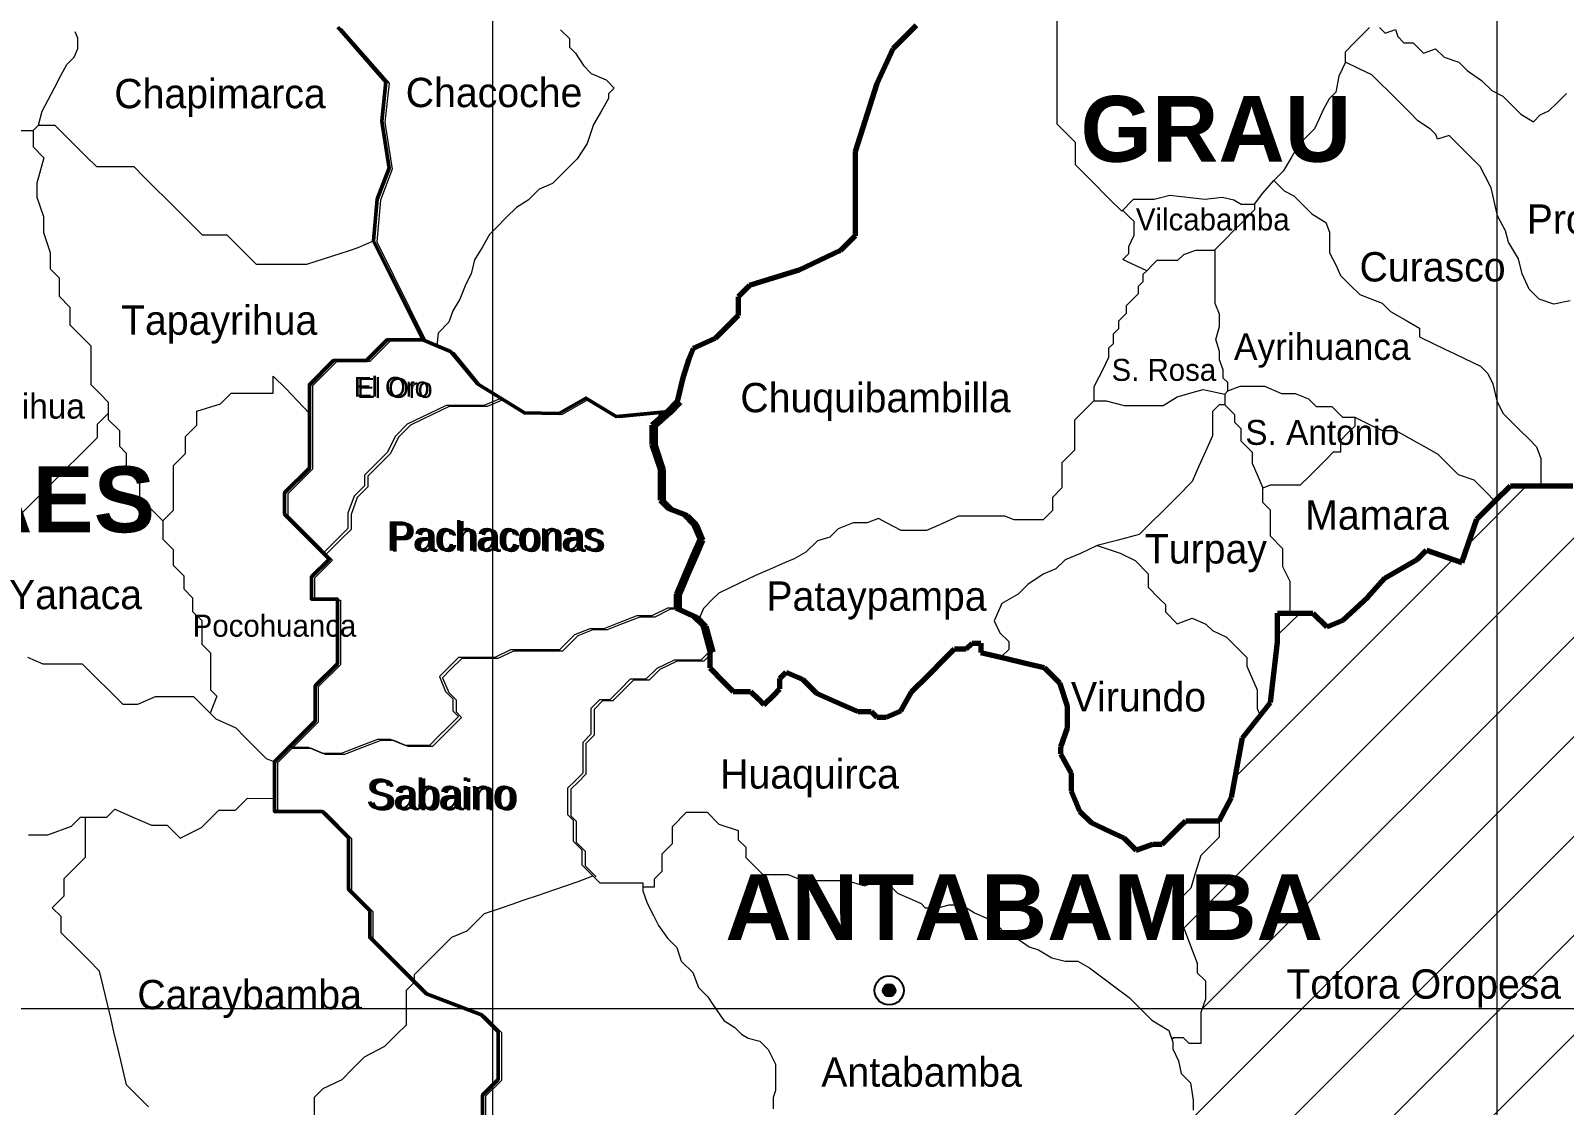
# Model space of a CAD drawing. Header units: metres. Extents: x 766932 to 768173, y 8405668 to 8406206.
# Drawn here: x 768093.03 to 768099.96, y 8406155.36 to 8406160.22 of the extents above; entities that cross this region are included whole.
import ezdxf

# ---------------------------------------------------------------- set-up
doc = ezdxf.new("R2010")
doc.units = ezdxf.units.M
for name, color, linetype, lineweight in [('02', 2, 'Continuous', 20), ('Cap Prov', 94, 'Continuous', 25), ('Distrito', 212, 'Continuous', 25), ('Ejes de Coordenadas', 38, 'Continuous', 5), ('Eléctricas', 30, 'Continuous', 20), ('HIDROLOGIA', 151, 'Continuous', 18), ('N-Ciudades', 10, 'Continuous', 18), ('PERFIL', 150, 'Continuous', 9), ('poste', 131, 'Continuous', 30)]:
    doc.layers.add(name, color=color, linetype=linetype, lineweight=lineweight)
doc.layers.add('05', color=5, linetype='Continuous')
doc.styles.add('century', font='GOTHIC.TTF')

msp = doc.modelspace()

# ---------------------------------------------------------------- hatches: boundary and pattern name
msp.add_hatch(color=256).paths.add_polyline_path([(768096.9334, 8406155.8831, 1), (768096.8769, 8406155.8831, 1)])
at = {"layer": 'PERFIL'}
h = msp.add_hatch(dxfattribs=at)
h.set_pattern_fill('ANSI31', color=3, scale=0.1, style=0)
h.set_pattern_definition([(45, (7427.51997, 624.84256), (-0.224506403027, 0.224506403027), [])])
h.paths.add_polyline_path([(768101.026, 8406156.7904), (768101.0894, 8406156.9286), (768101.1667, 8406157.006), (768101.2512, 8406157.006), (768101.2512, 8406157.2262), (768101.1925, 8406157.346), (768101.1433, 8406157.4463), (768101.0542, 8406157.4463), (768100.9511, 8406157.4463), (768100.89, 8406157.3852), (768100.8034, 8406157.3852), (768100.7165, 8406157.423), (768100.5792, 8406157.4827), (768100.4749, 8406157.587), (768100.4749, 8406157.6503), (768100.4069, 8406157.7182), (768100.4069, 8406157.8142), (768100.3435, 8406157.8142), (768100.2967, 8406157.8611), (768100.2451, 8406157.9127), (768100.142, 8406158.0158), (768100.081, 8406158.0768), (768099.9942, 8406158.1636), (768099.9144, 8406158.1636), (768099.8019, 8406158.1636), (768099.7125, 8406158.1636), (768099.6511, 8406158.1022), (768099.6511, 8406155.8017), (768101.0847, 8406155.8017), (768101.0879, 8406155.8172), (768101.0823, 8406156.0126), (768101.026, 8406156.1625)])
h.paths.add_polyline_path([(768099.6511, 8406158.1022), (768099.6422, 8406158.0933), (768099.5614, 8406158.0125), (768099.5214, 8406157.8992), (768099.4923, 8406157.8166), (768099.3328, 8406157.8729), (768099.2906, 8406157.8307), (768099.1457, 8406157.7458), (768099.0683, 8406157.6606), (768098.9556, 8406157.5559), (768098.8823, 8406157.5258), (768098.8197, 8406157.5884), (768098.6605, 8406157.5884), (768098.6605, 8406157.4564), (768098.6283, 8406157.1836), (768098.5014, 8406157.0245), (768098.4525, 8406156.7547), (768098.3968, 8406156.6501), (768098.3968, 8406156.5754), (768098.3692, 8406156.5477), (768098.3136, 8406156.4921), (768098.287, 8406156.4075), (768098.2675, 8406156.3454), (768098.2181, 8406156.2959), (768098.2181, 8406156.2131), (768098.2394, 8406156.1575), (768098.2608, 8406156.1017), (768098.278, 8406156.057), (768098.2974, 8406156.0064), (768098.2974, 8406155.9631), (768098.3339, 8406155.9266), (768098.3339, 8406155.844), (768098.3194, 8406155.8017), (768099.6511, 8406155.8017)])
h.paths.add_polyline_path([(768099.6511, 8406155.8017), (768098.3194, 8406155.8017), (768098.3129, 8406155.7825), (768098.3129, 8406155.7349), (768098.3129, 8406155.6893), (768098.3129, 8406155.6436), (768098.2612, 8406155.6436), (768098.2354, 8406155.6694), (768098.18, 8406155.6694), (768098.1872, 8406155.6498), (768098.1872, 8406155.6188), (768098.2132, 8406155.565), (768098.2252, 8406155.5071), (768098.2671, 8406155.4651), (768098.2782, 8406155.3867), (768098.2782, 8406155.3418), (768098.2602, 8406155.2959), (768098.2602, 8406155.236), (768098.2602, 8406155.1691), (768098.2602, 8406155.0957), (768098.2602, 8406155.0368), (768098.2761, 8406154.9969), (768098.2652, 8406154.9201), (768098.2512, 8406154.8512), (768098.2662, 8406154.7794), (768098.3001, 8406154.7454), (768098.3291, 8406154.702), (768098.3688, 8406154.6426), (768098.384, 8406154.6002), (768098.4117, 8406154.5235), (768098.4392, 8406154.4469), (768098.453, 8406154.3761), (768098.4641, 8406154.3191), (768098.4641, 8406154.2324), (768098.437, 8406154.1446), (768098.4201, 8406154.0661), (768098.4031, 8406153.9733), (768098.3711, 8406153.8835), (768098.3435, 8406153.8059), (768098.3208, 8406153.7422), (768098.3092, 8406153.6158), (768098.3486, 8406153.6455), (768098.4292, 8406153.6557), (768098.5138, 8406153.6414), (768098.5943, 8406153.626), (768098.6707, 8406153.5766), (768098.7047, 8406153.4848), (768098.7821, 8406153.4075), (768098.7821, 8406153.3168), (768098.7929, 8406153.2512), (768098.8368, 8406153.2085), (768098.8961, 8406153.2384), (768098.9267, 8406153.3765), (768099.0133, 8406153.4631), (768099.107, 8406153.5303), (768099.2135, 8406153.5923), (768099.3876, 8406153.5923), (768099.4382, 8406153.616), (768099.4817, 8406153.6618), (768099.5286, 8406153.6741), (768099.596, 8406153.7141), (768099.6352, 8406153.7023), (768099.6511, 8406153.7045)])
h.paths.add_polyline_path([(768100.8481, 8406155.6062), (768100.912, 8406155.633), (768100.9833, 8406155.633), (768101.0163, 8406155.666), (768101.0669, 8406155.7166), (768101.0847, 8406155.8017), (768099.6511, 8406155.8017), (768099.6511, 8406153.7045), (768099.7366, 8406153.7166), (768099.8045, 8406153.7559), (768099.8747, 8406153.7959), (768099.9309, 8406153.7936), (768100.0035, 8406153.8194), (768100.0671, 8406153.925), (768100.0861, 8406154.1075), (768100.0431, 8406154.1807), (768100.0128, 8406154.3353), (768099.8416, 8406154.5065), (768099.7807, 8406154.7251), (768099.8377, 8406154.9764), (768099.912, 8406155.0507), (768100.0255, 8406155.1641), (768100.2008, 8406155.3395), (768100.337, 8406155.4756), (768100.4583, 8406155.5047), (768100.5016, 8406155.4793), (768100.5846, 8406155.3963), (768100.6628, 8406155.4295), (768100.7549, 8406155.5148)])
h.paths.add_polyline_path([(768098.6641, 8406155.7685), (768100.1261, 8406155.7685), (768100.1261, 8406156.0547), (768098.6641, 8406156.0547)], flags=9)
h.paths.add_polyline_path([(768096.0899, 8406155.948), (768098.9401, 8406155.948), (768098.9401, 8406156.5611), (768096.0899, 8406156.5611)], flags=9)

# ---------------------------------------------------------------- linework, layer by layer
for radius in [0.0658, 0.0282]:
    msp.add_circle((768096.9051, 8406155.8831), radius)
at = {"layer": '02'}
for points in [[(768094.4137, 8406160.2355), (768094.6307, 8406159.9875), (768094.6122, 8406159.8116), (768094.6455, 8406159.5986), (768094.5918, 8406159.4587), (768094.5751, 8406159.27), (768094.7974, 8406158.8232), (768094.9232, 8406158.7706), (768095.044, 8406158.6237), (768095.2563, 8406158.493), (768095.412, 8406158.4902), (768095.5343, 8406158.5598), (768095.672, 8406158.4761), (768095.9044, 8406158.4997)], [(768094.4279, 8406160.2307), (768094.6449, 8406159.9828), (768094.6264, 8406159.8069), (768094.6597, 8406159.5939), (768094.606, 8406159.454), (768094.5893, 8406159.2653), (768094.8116, 8406158.8185), (768094.9374, 8406158.7659), (768095.0582, 8406158.619), (768095.2705, 8406158.4883), (768095.4262, 8406158.4855), (768095.5485, 8406158.555), (768095.6862, 8406158.4714), (768095.9186, 8406158.495)], [(768094.7974, 8406158.8232), (768094.6369, 8406158.8232), (768094.5434, 8406158.7297), (768094.3946, 8406158.7297), (768094.2853, 8406158.6203), (768094.2853, 8406158.3608), (768094.2853, 8406158.2439), (768094.1729, 8406158.1316), (768094.1729, 8406158.0353), (768094.1729, 8406158.0353), (768094.2753, 8406157.9328), (768094.2753, 8406157.9328), (768094.3755, 8406157.8326), (768094.2944, 8406157.7514), (768094.2944, 8406157.6513), (768094.4113, 8406157.6513), (768094.4113, 8406157.4927), (768094.4113, 8406157.3591), (768094.3111, 8406157.2589), (768094.3111, 8406157.1003), (768094.1273, 8406156.9165), (768094.1273, 8406156.8081), (768094.1273, 8406156.6913), (768094.2275, 8406156.6913), (768094.3445, 8406156.6913), (768094.4614, 8406156.5744), (768094.4614, 8406156.4325), (768094.4614, 8406156.3407), (768094.5575, 8406156.2446), (768094.5575, 8406156.1236), (768094.7058, 8406155.9753), (768094.8143, 8406155.8668), (768095.0631, 8406155.773), (768095.1382, 8406155.6979), (768095.1382, 8406155.581), (768095.1382, 8406155.4809), (768095.0673, 8406155.4099), (768095.0673, 8406155.3055)], [(768094.8116, 8406158.8185), (768094.6511, 8406158.8185), (768094.5576, 8406158.725), (768094.4088, 8406158.725), (768094.2994, 8406158.6156), (768094.2994, 8406158.3561), (768094.2994, 8406158.2392), (768094.1871, 8406158.1268), (768094.1871, 8406158.0305), (768094.1871, 8406158.0305), (768094.2895, 8406157.9281), (768094.2895, 8406157.9281), (768094.3897, 8406157.8279), (768094.3085, 8406157.7467), (768094.3085, 8406157.6465), (768094.4255, 8406157.6465), (768094.4255, 8406157.4879), (768094.4255, 8406157.3544), (768094.3253, 8406157.2542), (768094.3253, 8406157.0956), (768094.1415, 8406156.9118), (768094.1415, 8406156.8034), (768094.1415, 8406156.6866), (768094.2417, 8406156.6866), (768094.3587, 8406156.6866), (768094.4756, 8406156.5696), (768094.4756, 8406156.4278), (768094.4756, 8406156.3359), (768094.5716, 8406156.2399), (768094.5716, 8406156.1189), (768094.7199, 8406155.9706), (768094.8285, 8406155.862), (768095.0773, 8406155.7683), (768095.1524, 8406155.6931), (768095.1524, 8406155.5763), (768095.1524, 8406155.4761), (768095.0815, 8406155.4052), (768095.0815, 8406155.3008)], [(768095.1502, 8406158.5584), (768095.0737, 8406158.5267), (768095.0102, 8406158.5267), (768094.9566, 8406158.5267), (768094.9029, 8406158.5267), (768094.8273, 8406158.4901), (768094.7273, 8406158.4418), (768094.6734, 8406158.3879), (768094.637, 8406158.3146), (768094.5797, 8406158.2573), (768094.5346, 8406158.2122), (768094.5346, 8406158.1635), (768094.487, 8406158.1159), (768094.4589, 8406158.0392), (768094.4589, 8406157.9709), (768094.4101, 8406157.9222), (768094.348, 8406157.8601)], [(768095.1643, 8406158.5536), (768095.0879, 8406158.5219), (768095.0244, 8406158.5219), (768094.9707, 8406158.5219), (768094.9171, 8406158.5219), (768094.8414, 8406158.4854), (768094.7415, 8406158.437), (768094.6876, 8406158.3832), (768094.6511, 8406158.3099), (768094.5938, 8406158.2526), (768094.5487, 8406158.2075), (768094.5487, 8406158.1588), (768094.5012, 8406158.1112), (768094.4731, 8406158.0345), (768094.4731, 8406157.9662), (768094.4243, 8406157.9175), (768094.3622, 8406157.8554)]]:
    msp.add_lwpolyline(points, dxfattribs=at)
at = {"layer": 'Cap Prov', "color": 2, "lineweight": 70}
for p, q in [((768097.0267, 8406160.2431), (768096.9222, 8406160.1386)), ((768096.9222, 8406160.1386), (768096.8495, 8406159.9818)), ((768096.8495, 8406159.9818), (768096.7738, 8406159.7447)), ((768096.7738, 8406159.7447), (768096.7514, 8406159.6747)), ((768096.7514, 8406159.6747), (768096.7514, 8406159.5227)), ((768096.7514, 8406159.5227), (768096.7514, 8406159.4118)), ((768096.7514, 8406159.4118), (768096.7514, 8406159.3437)), ((768096.7514, 8406159.2932), (768096.6856, 8406159.2274)), ((768096.7514, 8406159.3437), (768096.7514, 8406159.2932)), ((768096.6856, 8406159.2274), (768096.4982, 8406159.1376)), ((768096.3266, 8406159.0846), (768096.2741, 8406159.0684)), ((768096.4982, 8406159.1376), (768096.3266, 8406159.0846)), ((768096.2741, 8406159.0684), (768096.2226, 8406159.017)), ((768096.2226, 8406159.017), (768096.2226, 8406158.9333)), ((768096.1812, 8406158.8919), (768096.1181, 8406158.8288)), ((768096.2226, 8406158.9333), (768096.1812, 8406158.8919)), ((768096.1181, 8406158.8288), (768096.0186, 8406158.7845)), ((768096.0003, 8406158.7378), (768095.9719, 8406158.6508)), ((768096.0186, 8406158.7845), (768096.0003, 8406158.7378)), ((768095.9719, 8406158.6508), (768095.9463, 8406158.5452)), ((768095.9463, 8406158.5452), (768095.9002, 8406158.4967)), ((768095.9605, 8406158.5405), (768095.9144, 8406158.492)), ((768095.9002, 8406158.4967), (768095.8327, 8406158.438)), ((768095.9144, 8406158.492), (768095.8469, 8406158.4332)), ((768095.8693, 8406158.4739), (768095.9002, 8406158.4967)), ((768095.8835, 8406158.4692), (768095.9144, 8406158.492)), ((768095.8327, 8406158.438), (768095.8327, 8406158.3507)), ((768095.8469, 8406158.4332), (768095.8469, 8406158.346)), ((768095.8327, 8406158.3507), (768095.8696, 8406158.2397)), ((768095.8469, 8406158.346), (768095.8838, 8406158.235)), ((768095.8696, 8406158.2397), (768095.8696, 8406158.1623)), ((768095.8838, 8406158.235), (768095.8838, 8406158.1576)), ((768095.8696, 8406158.1623), (768095.8696, 8406158.0993)), ((768095.8838, 8406158.1576), (768095.8838, 8406158.0946)), ((768099.6422, 8406158.0933), (768099.7125, 8406158.1636)), ((768099.7125, 8406158.1636), (768099.8019, 8406158.1636)), ((768099.8019, 8406158.1636), (768099.9144, 8406158.1636)), ((768099.9144, 8406158.1636), (768099.9942, 8406158.1636)), ((768095.8696, 8406158.0993), (768095.9074, 8406158.0615)), ((768095.8838, 8406158.0946), (768095.9216, 8406158.0568)), ((768095.9074, 8406158.0615), (768095.9781, 8406158.0337)), ((768095.9216, 8406158.0568), (768095.9923, 8406158.029)), ((768099.5614, 8406158.0125), (768099.6422, 8406158.0933)), ((768095.9781, 8406158.0337), (768096.0197, 8406157.9921)), ((768095.9923, 8406158.029), (768096.0339, 8406157.9873)), ((768096.0197, 8406157.9921), (768096.0488, 8406157.9227)), ((768096.0339, 8406157.9873), (768096.0629, 8406157.918)), ((768099.5214, 8406157.8992), (768099.5614, 8406158.0125)), ((768096.0488, 8406157.9227), (768096.0185, 8406157.8521)), ((768096.0629, 8406157.918), (768096.0326, 8406157.8474)), ((768099.4923, 8406157.8166), (768099.5214, 8406157.8992)), ((768096.0185, 8406157.8521), (768095.9877, 8406157.7803)), ((768096.0326, 8406157.8474), (768096.0018, 8406157.7756)), ((768099.1457, 8406157.7458), (768099.2906, 8406157.8307)), ((768099.2906, 8406157.8307), (768099.3328, 8406157.8729)), ((768099.3328, 8406157.8729), (768099.4923, 8406157.8166)), ((768095.9877, 8406157.7803), (768095.9602, 8406157.7163)), ((768096.0018, 8406157.7756), (768095.9744, 8406157.7116)), ((768095.9602, 8406157.7163), (768095.9421, 8406157.674)), ((768095.9744, 8406157.7116), (768095.9563, 8406157.6693)), ((768099.0683, 8406157.6606), (768099.1457, 8406157.7458)), ((768095.9421, 8406157.674), (768095.9421, 8406157.61)), ((768095.9563, 8406157.6693), (768095.9563, 8406157.6053)), ((768098.9556, 8406157.5559), (768099.0683, 8406157.6606)), ((768095.9421, 8406157.61), (768096.021, 8406157.5747)), ((768095.9563, 8406157.6053), (768096.0352, 8406157.5699)), ((768096.021, 8406157.5747), (768096.0626, 8406157.533)), ((768096.0352, 8406157.5699), (768096.0768, 8406157.5283)), ((768098.6605, 8406157.4564), (768098.6605, 8406157.5884)), ((768098.6605, 8406157.5884), (768098.8197, 8406157.5884)), ((768098.8197, 8406157.5884), (768098.8197, 8406157.5884)), ((768098.8197, 8406157.5884), (768098.8823, 8406157.5258)), ((768098.8823, 8406157.5258), (768098.9556, 8406157.5559)), ((768096.0626, 8406157.533), (768096.0942, 8406157.4158)), ((768096.0768, 8406157.5283), (768096.1084, 8406157.4111)), ((768096.0942, 8406157.4158), (768096.0942, 8406157.3401)), ((768097.1557, 8406157.3818), (768097.1999, 8406157.426)), ((768097.1999, 8406157.426), (768097.253, 8406157.426)), ((768097.253, 8406157.426), (768097.2794, 8406157.4524)), ((768097.2794, 8406157.4524), (768097.3186, 8406157.4524)), ((768097.3186, 8406157.4524), (768097.3186, 8406157.4107)), ((768098.6283, 8406157.1836), (768098.6605, 8406157.4564)), ((768097.0851, 8406157.3111), (768097.1557, 8406157.3818)), ((768097.3186, 8406157.4107), (768097.4348, 8406157.383)), ((768097.4348, 8406157.383), (768097.5157, 8406157.3636)), ((768097.5157, 8406157.3636), (768097.6049, 8406157.3423)), ((768096.0942, 8406157.3401), (768096.1585, 8406157.2758)), ((768096.1585, 8406157.2758), (768096.2002, 8406157.2341)), ((768096.411, 8406157.2922), (768096.4394, 8406157.3206)), ((768096.411, 8406157.2456), (768096.411, 8406157.2922)), ((768096.4394, 8406157.3206), (768096.5133, 8406157.2897)), ((768096.5133, 8406157.2897), (768096.5764, 8406157.2266)), ((768097.0056, 8406157.2317), (768097.0851, 8406157.3111)), ((768097.6049, 8406157.3423), (768097.6749, 8406157.2723)), ((768096.2002, 8406157.2341), (768096.2002, 8406157.2341)), ((768096.2002, 8406157.2341), (768096.2785, 8406157.2341)), ((768096.2785, 8406157.2341), (768096.3138, 8406157.1988)), ((768096.339, 8406157.1736), (768096.3833, 8406157.2178)), ((768096.3833, 8406157.2178), (768096.411, 8406157.2456)), ((768096.5764, 8406157.2266), (768096.685, 8406157.1787)), ((768096.9576, 8406157.1459), (768097.0056, 8406157.2317)), ((768097.6749, 8406157.2723), (768097.7101, 8406157.1671)), ((768096.3138, 8406157.1988), (768096.339, 8406157.1736)), ((768096.685, 8406157.1787), (768096.7643, 8406157.1437)), ((768096.7643, 8406157.1437), (768096.8238, 8406157.1437)), ((768096.8238, 8406157.1437), (768096.8492, 8406157.1183)), ((768096.892, 8406157.1183), (768096.9576, 8406157.1459)), ((768097.7101, 8406157.1671), (768097.7101, 8406157.0687)), ((768098.5014, 8406157.0245), (768098.6283, 8406157.1836)), ((768096.8492, 8406157.1183), (768096.892, 8406157.1183)), ((768097.7101, 8406157.0687), (768097.6798, 8406156.983)), ((768098.4525, 8406156.7547), (768098.5014, 8406157.0245)), ((768097.6798, 8406156.983), (768097.6798, 8406156.9527)), ((768097.6798, 8406156.9527), (768097.7278, 8406156.8644)), ((768097.7278, 8406156.8644), (768097.7278, 8406156.7837)), ((768097.7278, 8406156.7837), (768097.7657, 8406156.6929)), ((768098.3968, 8406156.6501), (768098.4525, 8406156.7547)), ((768097.7657, 8406156.6929), (768097.8174, 8406156.6412)), ((768097.8174, 8406156.6412), (768097.907, 8406156.5996)), ((768097.907, 8406156.5996), (768097.9653, 8406156.5726)), ((768098.1393, 8406156.5441), (768098.186, 8406156.5908)), ((768098.186, 8406156.5908), (768098.2175, 8406156.6224)), ((768098.2175, 8406156.6224), (768098.2453, 8406156.6501)), ((768098.2453, 8406156.6501), (768098.3388, 8406156.6501)), ((768098.3388, 8406156.6501), (768098.3968, 8406156.6501)), ((768097.9653, 8406156.5726), (768097.9984, 8406156.5395)), ((768097.9984, 8406156.5395), (768098.0211, 8406156.5168)), ((768098.0211, 8406156.5168), (768098.0964, 8406156.5441)), ((768098.0964, 8406156.5441), (768098.1393, 8406156.5441))]:
    msp.add_line(p, q, dxfattribs=at)
at = {"layer": 'Cap Prov', "lineweight": 50}
for points in [[(768094.4137, 8406160.2355), (768094.6307, 8406159.9875), (768094.6122, 8406159.8116), (768094.6455, 8406159.5986), (768094.5918, 8406159.4587), (768094.5751, 8406159.27), (768094.7974, 8406158.8232), (768094.9232, 8406158.7706), (768095.044, 8406158.6237), (768095.2563, 8406158.493), (768095.412, 8406158.4902), (768095.5343, 8406158.5598), (768095.672, 8406158.4761), (768095.9044, 8406158.4997)], [(768094.7974, 8406158.8232), (768094.6369, 8406158.8232), (768094.5434, 8406158.7297), (768094.3946, 8406158.7297), (768094.2853, 8406158.6203), (768094.2853, 8406158.3608), (768094.2853, 8406158.2439), (768094.1729, 8406158.1316), (768094.1729, 8406158.0353), (768094.1729, 8406158.0353), (768094.2753, 8406157.9328), (768094.2753, 8406157.9328), (768094.3755, 8406157.8326), (768094.2944, 8406157.7514), (768094.2944, 8406157.6513), (768094.4113, 8406157.6513), (768094.4113, 8406157.4927), (768094.4113, 8406157.3591), (768094.3111, 8406157.2589), (768094.3111, 8406157.1003), (768094.1273, 8406156.9165), (768094.1273, 8406156.8081), (768094.1273, 8406156.6913), (768094.2275, 8406156.6913), (768094.3445, 8406156.6913), (768094.4614, 8406156.5744), (768094.4614, 8406156.4325), (768094.4614, 8406156.3407), (768094.5575, 8406156.2446), (768094.5575, 8406156.1236), (768094.7058, 8406155.9753), (768094.8143, 8406155.8668), (768095.0631, 8406155.773), (768095.1382, 8406155.6979), (768095.1382, 8406155.581), (768095.1382, 8406155.4809), (768095.0673, 8406155.4099), (768095.0673, 8406155.3055)]]:
    msp.add_lwpolyline(points, dxfattribs=at)
at = {"layer": 'Ejes de Coordenadas', "linetype": 'Continuous'}
for p, q in [((768095.1129, 8406169.7804), (768095.1129, 8406151.1889)), ((768099.6511, 8406169.7804), (768099.6511, 8406151.1889)), ((768084.7505, 8406155.8017), (768105.365, 8406155.8017))]:
    msp.add_line(p, q, dxfattribs=at)
at = {"layer": 'Eléctricas', "linetype": 'Continuous', "lineweight": 5}
msp.add_lwpolyline([(768095.4201, 8406160.2239), (768095.4599, 8406160.1842), (768095.4599, 8406160.1462), (768095.4879, 8406160.1182), (768095.5236, 8406160.0626), (768095.559, 8406160.0272), (768095.6254, 8406159.9983), (768095.6627, 8406159.9609), (768095.637, 8406159.9352), (768095.637, 8406159.9134), (768095.6048, 8406159.8587), (768095.5685, 8406159.797), (768095.5404, 8406159.7107), (768095.4953, 8406159.6412), (768095.449, 8406159.5949), (768095.3833, 8406159.5293), (768095.3227, 8406159.5036), (768095.2735, 8406159.4543), (768095.221, 8406159.4219), (768095.1746, 8406159.3755), (768095.1322, 8406159.333), (768095.0987, 8406159.2996), (768095.0652, 8406159.2404), (768095.0304, 8406159.1851), (768095.0162, 8406159.1208), (768094.9918, 8406159.0745), (768094.9646, 8406159.007), (768094.9337, 8406158.9542), (768094.9157, 8406158.9027), (768094.8668, 8406158.8538), (768094.8603, 8406158.7969)], dxfattribs=at)
at = {"layer": 'HIDROLOGIA', "linetype": 'Continuous', "lineweight": 5}
for points in [[(768092.9825, 8406159.7691), (768093.036, 8406159.7691), (768093.0609, 8406159.794), (768093.077, 8406159.8569), (768093.1044, 8406159.9085), (768093.1331, 8406159.9625), (768093.1624, 8406160.0178), (768093.1887, 8406160.0672), (768093.2226, 8406160.1011), (768093.2383, 8406160.1403), (768093.2383, 8406160.1866), (768093.2264, 8406160.2149)], [(768093.0609, 8406159.794), (768093.1343, 8406159.794), (768093.1861, 8406159.7422), (768093.2209, 8406159.7074), (768093.2784, 8406159.6499), (768093.3223, 8406159.606), (768093.4129, 8406159.606), (768093.4917, 8406159.606), (768093.5372, 8406159.5604), (768093.5856, 8406159.512), (768093.6401, 8406159.4575), (768093.6855, 8406159.4121), (768093.7431, 8406159.3546), (768093.8006, 8406159.297), (768093.9126, 8406159.297), (768093.9853, 8406159.2244), (768094.0443, 8406159.1654), (768094.1156, 8406159.1654), (768094.2095, 8406159.1654), (768094.2731, 8406159.1654), (768094.3912, 8406159.2033), (768094.4624, 8406159.2261), (768094.5051, 8406159.2398), (768094.5751, 8406159.27), (768094.5751, 8406159.27), (768094.5751, 8406159.27)], [(768093.036, 8406159.7691), (768093.036, 8406159.6951), (768093.0851, 8406159.646), (768093.0525, 8406159.5318), (768093.0525, 8406159.4682), (768093.0828, 8406159.3805), (768093.0828, 8406159.3079), (768093.1131, 8406159.2171), (768093.1131, 8406159.1445), (768093.1539, 8406159.1036), (768093.1539, 8406159.0204), (768093.2031, 8406158.9712), (768093.2031, 8406158.8903), (768093.255, 8406158.8385), (768093.2974, 8406158.7961), (768093.2974, 8406158.7451), (768093.2974, 8406158.6815), (768093.2974, 8406158.621), (768093.34, 8406158.5784), (768093.3763, 8406158.5421), (768093.3763, 8406158.4637), (768093.4264, 8406158.4136), (768093.4264, 8406158.3427), (768093.4575, 8406158.3115), (768093.4575, 8406158.2345), (768093.517, 8406158.175), (768093.517, 8406158.1105), (768093.568, 8406158.0595), (768093.6225, 8406158.005), (768093.6705, 8406158.053), (768093.6705, 8406158.1468), (768093.6705, 8406158.2012), (768093.6705, 8406158.2557), (768093.725, 8406158.3102), (768093.725, 8406158.3858), (768093.7765, 8406158.4373), (768093.7765, 8406158.5008), (768093.8825, 8406158.5341), (768093.931, 8406158.5825), (768093.9673, 8406158.5825), (768094.0703, 8406158.5825), (768094.1218, 8406158.5825), (768094.1218, 8406158.6227), (768094.1218, 8406158.659), (768094.1778, 8406158.603), (768094.2853, 8406158.4906), (768094.2853, 8406158.4906)], [(768093.3763, 8406158.4906), (768093.3261, 8406158.4403), (768093.3261, 8406158.3807), (768093.2757, 8406158.3303), (768093.2348, 8406158.2894), (768093.1925, 8406158.2471), (768093.144, 8406158.1986), (768093.1047, 8406158.1593), (768093.0578, 8406158.1123), (768093.0305, 8406158.0851), (768092.9806, 8406158.0352)], [(768093.6225, 8406158.005), (768093.6225, 8406157.9525), (768093.6225, 8406157.9223), (768093.6693, 8406157.8755), (768093.6693, 8406157.8043), (768093.7169, 8406157.7567), (768093.7169, 8406157.6984), (768093.7573, 8406157.6579), (768093.7573, 8406157.5955), (768093.7988, 8406157.5541), (768093.7988, 8406157.4472), (768093.8376, 8406157.4083), (768093.8376, 8406157.3171), (768093.8376, 8406157.2415), (768093.8662, 8406157.213), (768093.8364, 8406157.1363)], [(768093.0104, 8406157.3897), (768093.0798, 8406157.359), (768093.1437, 8406157.359), (768093.1891, 8406157.359), (768093.2587, 8406157.359), (768093.2918, 8406157.326), (768093.3281, 8406157.2896), (768093.3735, 8406157.2442), (768093.4053, 8406157.2124), (768093.4417, 8406157.1761), (768093.5101, 8406157.1761), (768093.5889, 8406157.2112), (768093.6676, 8406157.2112), (768093.7615, 8406157.2112), (768093.8099, 8406157.1628), (768093.8629, 8406157.1098), (768093.9523, 8406157.069), (768093.9932, 8406157.0282), (768094.0477, 8406156.9737), (768094.09, 8406156.9313), (768094.1273, 8406156.9165)], [(768093.0157, 8406156.586), (768093.1036, 8406156.586), (768093.2096, 8406156.6253), (768093.2504, 8406156.6662), (768093.3004, 8406156.6662), (768093.3701, 8406156.6662), (768093.4056, 8406156.7018), (768093.4973, 8406156.6616), (768093.5711, 8406156.6293), (768093.6426, 8406156.6293), (768093.7006, 8406156.5713), (768093.7971, 8406156.6193), (768093.8319, 8406156.6541), (768093.8758, 8406156.698), (768093.9516, 8406156.698), (768094.006, 8406156.7525), (768094.1273, 8406156.7497)], [(768093.558, 8406155.3571), (768093.5126, 8406155.4025), (768093.4581, 8406155.4569), (768093.4217, 8406155.6112), (768093.4034, 8406155.6888), (768093.3869, 8406155.7584), (768093.3721, 8406155.8213), (768093.3528, 8406155.9027), (768093.337, 8406155.9697), (768093.2862, 8406156.0205), (768093.2333, 8406156.0735), (768093.1636, 8406156.1431), (768093.1636, 8406156.2163), (768093.1231, 8406156.2569), (768093.1763, 8406156.3101), (768093.1763, 8406156.3888), (768093.2248, 8406156.4372), (768093.2732, 8406156.4857), (768093.2732, 8406156.5673), (768093.2732, 8406156.6662)], [(768094.7601, 8406155.921), (768094.7217, 8406155.8827), (768094.7217, 8406155.829), (768094.7217, 8406155.7655), (768094.7217, 8406155.7262), (768094.679, 8406155.6834), (768094.6245, 8406155.6289), (768094.5332, 8406155.5809), (768094.4787, 8406155.5264), (768094.4318, 8406155.4795), (768094.3454, 8406155.4387), (768094.3061, 8406155.3994), (768094.3061, 8406155.3147)]]:
    msp.add_lwpolyline(points, dxfattribs=at)
at = {"layer": 'N-Ciudades', "linetype": 'Continuous', "lineweight": 5}
for points in [[(768095.1502, 8406158.5584), (768095.0737, 8406158.5267), (768095.0102, 8406158.5267), (768094.9566, 8406158.5267), (768094.9029, 8406158.5267), (768094.8273, 8406158.4901), (768094.7273, 8406158.4418), (768094.6734, 8406158.3879), (768094.637, 8406158.3146), (768094.5797, 8406158.2573), (768094.5346, 8406158.2122), (768094.5346, 8406158.1635), (768094.487, 8406158.1159), (768094.4589, 8406158.0392), (768094.4589, 8406157.9709), (768094.4101, 8406157.9222), (768094.348, 8406157.8601)], [(768095.9421, 8406157.61), (768095.9032, 8406157.61), (768095.8325, 8406157.5751), (768095.7641, 8406157.5751), (768095.6763, 8406157.541), (768095.6159, 8406157.5176), (768095.5519, 8406157.5176), (768095.4836, 8406157.4898), (768095.4458, 8406157.452), (768095.4153, 8406157.4215), (768095.3372, 8406157.4215), (768095.2689, 8406157.4215), (768095.1933, 8406157.4215), (768095.1225, 8406157.3875), (768095.0542, 8406157.3875), (768095.0176, 8406157.3875), (768094.9591, 8406157.3875), (768094.9091, 8406157.3375), (768094.8725, 8406157.3009), (768094.9005, 8406157.2339), (768094.9334, 8406157.201), (768094.9334, 8406157.1462), (768094.9584, 8406157.1212), (768094.9115, 8406157.0743), (768094.87, 8406157.0328), (768094.8274, 8406156.9901), (768094.8005, 8406156.9901), (768094.7175, 8406156.9901), (768094.6517, 8406157.017), (768094.5931, 8406157.017), (768094.5101, 8406156.9853), (768094.429, 8406156.9543), (768094.3442, 8406156.9543), (768094.2808, 8406156.9804), (768094.2271, 8406156.9804), (768094.1912, 8406156.9804)], [(768095.9563, 8406157.6053), (768095.9174, 8406157.6053), (768095.8466, 8406157.5704), (768095.7783, 8406157.5704), (768095.6905, 8406157.5363), (768095.6301, 8406157.5128), (768095.5661, 8406157.5128), (768095.4978, 8406157.4851), (768095.46, 8406157.4473), (768095.4295, 8406157.4168), (768095.3514, 8406157.4168), (768095.2831, 8406157.4168), (768095.2074, 8406157.4168), (768095.1367, 8406157.3827), (768095.0684, 8406157.3827), (768095.0318, 8406157.3827), (768094.9732, 8406157.3827), (768094.9232, 8406157.3328), (768094.8867, 8406157.2962), (768094.9147, 8406157.2292), (768094.9476, 8406157.1963), (768094.9476, 8406157.1414), (768094.9726, 8406157.1164), (768094.9257, 8406157.0695), (768094.8842, 8406157.0281), (768094.8415, 8406156.9854), (768094.8146, 8406156.9854), (768094.7317, 8406156.9854), (768094.6658, 8406157.0123), (768094.6073, 8406157.0123), (768094.5243, 8406156.9806), (768094.4432, 8406156.9496), (768094.3584, 8406156.9496), (768094.295, 8406156.9757), (768094.2413, 8406156.9757), (768094.2054, 8406156.9757)], [(768096.0942, 8406157.4158), (768096.0538, 8406157.3753), (768095.9912, 8406157.3753), (768095.9327, 8406157.3753), (768095.8546, 8406157.3379), (768095.8058, 8406157.2891), (768095.7351, 8406157.2891), (768095.6924, 8406157.2464), (768095.6424, 8406157.1964), (768095.596, 8406157.1964), (768095.557, 8406157.1574), (768095.557, 8406157.0892), (768095.557, 8406157.0405), (768095.5204, 8406157.0039), (768095.5204, 8406156.9235), (768095.5204, 8406156.865), (768095.4863, 8406156.8308), (768095.4521, 8406156.7967), (768095.4521, 8406156.7407), (768095.4521, 8406156.6773), (768095.4765, 8406156.653), (768095.4765, 8406156.6042), (768095.4765, 8406156.5579), (768095.5167, 8406156.5177), (768095.5167, 8406156.4507), (768095.5661, 8406156.4013)], [(768096.1084, 8406157.4111), (768096.0679, 8406157.3706), (768096.0054, 8406157.3706), (768095.9469, 8406157.3706), (768095.8688, 8406157.3331), (768095.82, 8406157.2844), (768095.7492, 8406157.2844), (768095.7066, 8406157.2417), (768095.6566, 8406157.1917), (768095.6102, 8406157.1917), (768095.5712, 8406157.1527), (768095.5712, 8406157.0845), (768095.5712, 8406157.0358), (768095.5346, 8406156.9992), (768095.5346, 8406156.9188), (768095.5346, 8406156.8603), (768095.5004, 8406156.8261), (768095.4663, 8406156.792), (768095.4663, 8406156.736), (768095.4663, 8406156.6726), (768095.4907, 8406156.6483), (768095.4907, 8406156.5995), (768095.4907, 8406156.5532), (768095.5309, 8406156.513), (768095.5309, 8406156.4459), (768095.5803, 8406156.3966)], [(768095.7912, 8406156.3516), (768095.8442, 8406156.3516), (768095.8442, 8406156.3868), (768095.8794, 8406156.422), (768095.8794, 8406156.5008), (768095.926, 8406156.5475), (768095.926, 8406156.6244), (768095.9894, 8406156.6878), (768096.082, 8406156.6878), (768096.1355, 8406156.6343), (768096.2227, 8406156.605), (768096.2227, 8406156.5638), (768096.2567, 8406156.5298), (768096.2567, 8406156.4838), (768096.2919, 8406156.4486), (768096.3343, 8406156.4062), (768096.3926, 8406156.4062), (768096.4484, 8406156.4062), (768096.5139, 8406156.3796), (768096.5819, 8406156.3796), (768096.6474, 8406156.3796), (768096.7129, 8406156.3796), (768096.7943, 8406156.3551), (768096.8489, 8406156.379), (768096.8999, 8406156.3661), (768096.9433, 8406156.3226), (768096.9988, 8406156.2982), (768097.0489, 8406156.2761), (768097.0682, 8406156.2568), (768097.1246, 8406156.2568), (768097.1766, 8406156.2692), (768097.2335, 8406156.2692), (768097.2905, 8406156.2333), (768097.3524, 8406156.2064), (768097.4103, 8406156.1635), (768097.4343, 8406156.1146), (768097.4873, 8406156.1146), (768097.5382, 8406156.0796), (768097.5802, 8406156.0657), (768097.6401, 8406156.0297), (768097.701, 8406156.0158), (768097.757, 8406156.0158), (768097.8109, 8406155.9848), (768097.8829, 8406155.9309), (768097.9243, 8406155.8999), (768097.9892, 8406155.8513), (768098.0376, 8406155.8028), (768098.0921, 8406155.7484), (768098.1682, 8406155.7017), (768098.1872, 8406155.6498), (768098.1872, 8406155.6188), (768098.2132, 8406155.565), (768098.2252, 8406155.5071), (768098.2671, 8406155.4651), (768098.2782, 8406155.3867), (768098.2782, 8406155.3418)], [(768098.3968, 8406156.6501), (768098.3968, 8406156.5754), (768098.3692, 8406156.5477), (768098.3136, 8406156.4921), (768098.287, 8406156.4075), (768098.2675, 8406156.3454), (768098.2181, 8406156.2959), (768098.2181, 8406156.2131), (768098.2394, 8406156.1575), (768098.2608, 8406156.1017), (768098.278, 8406156.057), (768098.2974, 8406156.0064), (768098.2974, 8406155.9631), (768098.3339, 8406155.9266), (768098.3339, 8406155.844), (768098.3129, 8406155.7825), (768098.3129, 8406155.7349), (768098.3129, 8406155.6893), (768098.3129, 8406155.6436), (768098.2612, 8406155.6436), (768098.2354, 8406155.6694), (768098.1872, 8406155.6694)], [(768094.7601, 8406155.921), (768094.7601, 8406155.9553), (768094.7961, 8406155.9914), (768094.8422, 8406156.0375), (768094.8883, 8406156.0836), (768094.9283, 8406156.1236), (768094.9973, 8406156.1517), (768095.0434, 8406156.1977), (768095.0761, 8406156.2305), (768095.1575, 8406156.2583), (768095.201, 8406156.2732), (768095.2555, 8406156.2919), (768095.3201, 8406156.314), (768095.3898, 8406156.3379), (768095.4994, 8406156.3754), (768095.5661, 8406156.4013)], [(768095.5661, 8406156.4013), (768095.5978, 8406156.3696), (768095.7912, 8406156.3696), (768095.7912, 8406156.3516)], [(768095.7912, 8406156.3516), (768095.7912, 8406156.3337), (768095.8113, 8406156.2775), (768095.8397, 8406156.2215), (768095.8625, 8406156.1765), (768095.9031, 8406156.1192), (768095.9459, 8406156.0764), (768095.9652, 8406156.0159), (768096.0177, 8406155.9634), (768096.0431, 8406155.8958), (768096.0854, 8406155.8536), (768096.1111, 8406155.8154), (768096.1574, 8406155.747), (768096.2076, 8406155.7147), (768096.2376, 8406155.6847), (768096.2683, 8406155.6672), (768096.3205, 8406155.6533), (768096.3578, 8406155.6161), (768096.392, 8406155.5501), (768096.392, 8406155.5013), (768096.392, 8406155.4313), (768096.3807, 8406155.399), (768096.3807, 8406155.3472)]]:
    msp.add_lwpolyline(points, dxfattribs=at)
at = {"layer": 'poste', "color": 2, "linetype": 'Continuous', "lineweight": 5}
for points in [[(768097.6629, 8406160.3059), (768097.6629, 8406160.1748), (768097.6629, 8406160.073), (768097.6629, 8406159.9839), (768097.6629, 8406159.8885), (768097.6629, 8406159.7995), (768097.7457, 8406159.7167), (768097.7457, 8406159.615), (768097.8189, 8406159.5418), (768097.8984, 8406159.4622), (768097.9557, 8406159.4049), (768098.0099, 8406159.4592), (768098.1023, 8406159.4592), (768098.1023, 8406159.4592), (768098.1732, 8406159.4765), (768098.3315, 8406159.4592), (768098.4102, 8406159.4685), (768098.4625, 8406159.4552), (768098.4963, 8406159.4366), (768098.5566, 8406159.4366), (768098.593, 8406159.4863), (768098.6431, 8406159.5433)], [(768099.9818, 8406158.9998), (768099.9087, 8406158.985), (768099.8424, 8406159.0066), (768099.7975, 8406159.0515), (768099.7652, 8406159.1221), (768099.749, 8406159.1896), (768099.7043, 8406159.264), (768099.6908, 8406159.3153), (768099.6543, 8406159.3829), (768099.6406, 8406159.4433), (768099.6256, 8406159.5098), (768099.5987, 8406159.5622), (768099.576, 8406159.6064), (768099.5256, 8406159.6568), (768099.4897, 8406159.6926), (768099.4357, 8406159.7467), (768099.3822, 8406159.7298), (768099.3752, 8406159.7518), (768099.3512, 8406159.7759), (768099.2943, 8406159.8136), (768099.2591, 8406159.8488), (768099.2354, 8406159.8725), (768099.2097, 8406159.8982), (768099.1624, 8406159.9455), (768099.1227, 8406159.9852), (768099.0869, 8406160.021), (768099.0289, 8406160.0482), (768098.9666, 8406160.0775), (768098.9666, 8406160.1253), (768099.0024, 8406160.1611), (768099.0335, 8406160.1922), (768099.0761, 8406160.2348)], [(768099.1209, 8406160.2348), (768099.1459, 8406160.2098), (768099.1926, 8406160.2253), (768099.2032, 8406160.1933), (768099.2306, 8406160.1659), (768099.2724, 8406160.1659), (768099.3022, 8406160.1361), (768099.3191, 8406160.1192), (768099.3739, 8406160.1388), (768099.4124, 8406160.1002), (768099.4794, 8406160.078), (768099.5173, 8406160.0401), (768099.5822, 8406159.9955), (768099.6282, 8406159.9495), (768099.6783, 8406159.9239), (768099.7121, 8406159.8901), (768099.7595, 8406159.8427), (768099.8163, 8406159.809), (768099.8474, 8406159.8401), (768099.8867, 8406159.8576), (768099.9239, 8406159.8948), (768099.9658, 8406159.9367)], [(768098.9666, 8406160.0775), (768098.9369, 8406160.0142), (768098.9233, 8406159.9428), (768098.8936, 8406159.913), (768098.8665, 8406159.863), (768098.8462, 8406159.8184), (768098.8269, 8406159.7761), (768098.7908, 8406159.74), (768098.757, 8406159.7061), (768098.7217, 8406159.6454), (768098.685, 8406159.5852), (768098.6431, 8406159.5433), (768098.6904, 8406159.496), (768098.7337, 8406159.4744), (768098.7655, 8406159.4426), (768098.8155, 8406159.3926), (768098.8785, 8406159.3541), (768098.8947, 8406159.3095), (768098.8947, 8406159.2797), (768098.8947, 8406159.2162), (768098.9231, 8406159.1621), (768098.9448, 8406159.1142), (768098.9887, 8406159.0703), (768099.0313, 8406159.0277), (768099.0814, 8406159.0088), (768099.1324, 8406158.9896), (768099.171, 8406158.9509), (768099.237, 8406158.9128), (768099.3012, 8406158.8757), (768099.3012, 8406158.8371), (768099.3601, 8406158.8087), (768099.4168, 8406158.7814), (768099.462, 8406158.7596), (768099.5047, 8406158.7391), (768099.5775, 8406158.704), (768099.6104, 8406158.6711), (768099.6324, 8406158.6242), (768099.6514, 8406158.5471), (768099.6784, 8406158.4917), (768099.7149, 8406158.4552), (768099.7585, 8406158.4116), (768099.7937, 8406158.3765), (768099.8309, 8406158.3393), (768099.8503, 8406158.2871), (768099.8503, 8406158.2411), (768099.8503, 8406158.187), (768099.8503, 8406158.1636)], [(768098.5566, 8406159.4366), (768098.5566, 8406159.4106), (768098.5214, 8406159.3754), (768098.498, 8406159.352), (768098.4626, 8406159.3165), (768098.4247, 8406159.2786), (768098.3731, 8406159.227), (768098.3539, 8406159.227), (768098.2894, 8406159.227), (768098.2345, 8406159.2075), (768098.2087, 8406159.1817), (768098.1571, 8406159.1817), (768098.1151, 8406159.1817), (768098.0966, 8406159.1632), (768098.0692, 8406159.1357), (768098.0216, 8406159.1575), (768097.9853, 8406159.1741), (768097.9604, 8406159.1855), (768097.9875, 8406159.2126), (768097.9875, 8406159.2446), (768098.0119, 8406159.2961), (768098.0119, 8406159.3574), (768097.9926, 8406159.3767), (768097.96, 8406159.4093)], [(768098.0692, 8406159.1357), (768098.0511, 8406159.1177), (768098.0511, 8406159.086), (768098.0299, 8406159.0647), (768098.0299, 8406159.0312), (768098.0064, 8406159.0076), (768097.9758, 8406158.977), (768097.9758, 8406158.9425), (768097.9415, 8406158.9082), (768097.9415, 8406158.8732), (768097.917, 8406158.8488), (768097.917, 8406158.8055), (768097.8967, 8406158.7852), (768097.8967, 8406158.7427), (768097.8716, 8406158.6927), (768097.8525, 8406158.6547), (768097.8301, 8406158.6103), (768097.8301, 8406158.5702), (768097.8301, 8406158.5477), (768097.8861, 8406158.5477), (768097.9668, 8406158.5267), (768098.0232, 8406158.5267), (768098.0942, 8406158.5267), (768098.1426, 8406158.5267), (768098.2071, 8406158.5654), (768098.2749, 8406158.5847), (768098.3237, 8406158.5987), (768098.4217, 8406158.5783), (768098.4354, 8406158.592), (768098.4354, 8406158.6299), (768098.4148, 8406158.6504), (768098.4148, 8406158.6879), (768098.3975, 8406158.733), (768098.3975, 8406158.7701), (768098.3813, 8406158.8249), (768098.3975, 8406158.8829), (768098.3975, 8406158.9393), (768098.3781, 8406158.9876), (768098.3781, 8406159.036), (768098.3781, 8406159.0908), (768098.3781, 8406159.1424), (768098.3781, 8406159.1988), (768098.3781, 8406159.227)], [(768098.4354, 8406158.592), (768098.4919, 8406158.6144), (768098.5456, 8406158.6144), (768098.6015, 8406158.6144), (768098.678, 8406158.5813), (768098.74, 8406158.5813), (768098.8, 8406158.5566), (768098.8351, 8406158.5214), (768098.9055, 8406158.5214), (768098.953, 8406158.4739), (768099.0088, 8406158.4739), (768099.0854, 8406158.4367), (768099.1345, 8406158.4128), (768099.195, 8406158.4128), (768099.2777, 8406158.3665), (768099.3341, 8406158.3349), (768099.3851, 8406158.3063), (768099.4346, 8406158.2568), (768099.477, 8406158.2144), (768099.5465, 8406158.1909), (768099.5703, 8406158.1671), (768099.6002, 8406158.1371), (768099.6422, 8406158.0933)], [(768097.8301, 8406158.5477), (768097.7867, 8406158.5043), (768097.742, 8406158.4595), (768097.742, 8406158.4099), (768097.742, 8406158.3245), (768097.6855, 8406158.2679), (768097.6855, 8406158.2106), (768097.6855, 8406158.1537), (768097.643, 8406158.1111), (768097.643, 8406158.052), (768097.6013, 8406158.0104), (768097.5556, 8406158.0104), (768097.4701, 8406158.0104), (768097.4278, 8406158.0262), (768097.3616, 8406158.0262), (768097.2762, 8406158.0262), (768097.2189, 8406158.0262), (768097.163, 8406158.0012), (768097.1157, 8406157.9801), (768097.0743, 8406157.9616), (768097.0158, 8406157.9616), (768096.9599, 8406157.9616), (768096.8967, 8406157.9953), (768096.8574, 8406158.0163), (768096.8055, 8406157.9968), (768096.7422, 8406157.9968), (768096.6745, 8406157.9689), (768096.6363, 8406157.9306), (768096.5804, 8406157.9145), (768096.5289, 8406157.863), (768096.4759, 8406157.8337), (768096.4318, 8406157.8146), (768096.3648, 8406157.7855), (768096.3005, 8406157.7577), (768096.2317, 8406157.7249), (768096.1847, 8406157.7025), (768096.1354, 8406157.6789), (768096.1087, 8406157.6523), (768096.0661, 8406157.6096), (768096.0418, 8406157.5538)], [(768098.4217, 8406158.5297), (768098.3968, 8406158.5297), (768098.3658, 8406158.4987), (768098.3658, 8406158.4615), (768098.3658, 8406158.3892), (768098.3347, 8406158.319), (768098.3051, 8406158.252), (768098.2745, 8406158.1827), (768098.2074, 8406158.1156), (768098.1351, 8406158.0433), (768098.0937, 8406158.0019), (768098.0348, 8406157.943), (768097.9335, 8406157.9161), (768097.8446, 8406157.8934), (768097.9129, 8406157.8707), (768097.9495, 8406157.8585), (768098.0163, 8406157.8252), (768098.0752, 8406157.7663), (768098.0752, 8406157.7054), (768098.1243, 8406157.6563), (768098.1532, 8406157.6274), (768098.1532, 8406157.5938), (768098.2067, 8406157.5403), (768098.2747, 8406157.5649), (768098.3367, 8406157.5388), (768098.3667, 8406157.5088), (768098.4298, 8406157.4789), (768098.4639, 8406157.4448), (768098.4908, 8406157.4179), (768098.5207, 8406157.388), (768098.5207, 8406157.3488), (768098.5684, 8406157.2413), (768098.5684, 8406157.1938), (768098.5684, 8406157.1566), (768098.5818, 8406157.1253)], [(768098.4217, 8406158.5783), (768098.4217, 8406158.5297), (768098.4661, 8406158.4853), (768098.4661, 8406158.4512), (768098.4945, 8406158.4228), (768098.4945, 8406158.3665), (768098.5459, 8406158.3151), (768098.5459, 8406158.2653), (768098.5705, 8406158.2074), (768098.5916, 8406158.1577), (768098.5916, 8406158.0897), (768098.6265, 8406158.0547), (768098.6265, 8406157.9926), (768098.6265, 8406157.9368), (768098.6832, 8406157.88), (768098.6832, 8406157.7984), (768098.7152, 8406157.7323), (768098.7152, 8406157.6951), (768098.7152, 8406157.6434), (768098.7152, 8406157.5884)], [(768099.0088, 8406158.4739), (768099.0088, 8406158.4326), (768098.9799, 8406158.4037), (768098.9448, 8406158.3685), (768098.9448, 8406158.3148), (768098.9117, 8406158.3148), (768098.8776, 8406158.2807), (768098.8362, 8406158.2394), (768098.8042, 8406158.2074), (768098.7628, 8406158.166), (768098.6925, 8406158.166), (768098.6263, 8406158.166), (768098.5939, 8406158.1523)], [(768097.8446, 8406157.8934), (768097.7701, 8406157.8569), (768097.6999, 8406157.8294), (768097.6586, 8406157.7882), (768097.6008, 8406157.7648), (768097.532, 8406157.7167), (768097.4886, 8406157.6733), (768097.4136, 8406157.6314), (768097.3957, 8406157.5902), (768097.3796, 8406157.5529), (768097.4054, 8406157.4994), (768097.4452, 8406157.4596), (768097.4452, 8406157.4238), (768097.4143, 8406157.3929)]]:
    msp.add_lwpolyline(points, dxfattribs=at)

# ---------------------------------------------------------------- texts
at = {"layer": '05', "char_height": 0.29754, "attachment_point": 1, "style": 'century'}
for s, insert in [('{\\fArial|b1|i0|c0|p34;GRAU}', (768097.7694, 8406159.9253)), ('{\\fArial|b1|i0|c238|p34;A\\fArial|b1|i0|c0|p34;YMARAES}', (768091.2092, 8406158.2509)), ('{\\fArial|b1|i0|c0|p34;ANTABAMBA}', (768096.1643, 8406156.408))]:
    msp.add_mtext(s, dxfattribs=dict(at, insert=insert))
at = {"layer": 'Distrito', "linetype": 'Continuous', "lineweight": 5, "attachment_point": 1, "style": 'century'}
for s, insert, char_height, width in [('Chapimarca', (768093.4033, 8406160.0024), 0.13255, 1.677093), ('Chacoche', (768094.7203, 8406160.0073), 0.13255, 1.677093), ('Progreso', (768099.7859, 8406159.4352), 0.13255, 1.677093), ('Vilcabamba', (768098.0199, 8406159.4169), 0.09942, 1.257819), ('Curasco', (768099.0307, 8406159.2195), 0.13255, 1.677093), ('Tapayrihua', (768093.4338, 8406158.9784), 0.13255, 1.677093), ('Ayrihuanca', (768098.4632, 8406158.8519), 0.1193, 1.509383), ('S. Rosa', (768097.9099, 8406158.7371), 0.09942, 1.257819), ('El Oro', (768094.4861, 8406158.6557), 0.09014, 1.140423), ('El Oro', (768094.5003, 8406158.6509), 0.09014, 1.140423), ('Chuquibambilla', (768096.2325, 8406158.6284), 0.132554, 1.677093), ('Pichihua', (768092.6923, 8406158.5798), 0.11267, 1.425529), ('S. Antonio', (768098.5145, 8406158.4612), 0.11267, 1.425529), ('Mamara', (768098.7851, 8406158.0978), 0.13255, 1.677093), ('Pachaconas', (768094.6339, 8406158.0026), 0.13255, 1.677093), ('Pachaconas', (768094.6481, 8406157.9978), 0.13255, 1.677093), (' Turpay', (768098.0112, 8406157.9449), 0.13255, 1.677093), ('Yanaca', (768092.9276, 8406157.7385), 0.13255, 1.677093), ('Pataypampa', (768096.35, 8406157.7314), 0.13255, 1.677093), (' Pocohuanca', (768093.7207, 8406157.5809), 0.099416, 1.257819), (' Virundo', (768097.6771, 8406157.2761), 0.13255, 1.677093), ('Huaquirca', (768096.1412, 8406156.9279), 0.13255, 1.677093), ('Sabaino', (768094.5408, 8406156.8392), 0.13746, 1.739207), ('Sabaino', (768094.5549, 8406156.8345), 0.13746, 1.739207), ('Totora Oropesa', (768098.7002, 8406155.9782), 0.132554, 1.677093), ('Caraybamba', (768093.5076, 8406155.9304), 0.13255, 1.677093), ('Antabamba', (768096.5982, 8406155.5804), 0.13255, 1.677093)]:
    msp.add_mtext(s, dxfattribs=dict(at, insert=insert, char_height=char_height, width=width))

doc.saveas('drawing.dxf')
